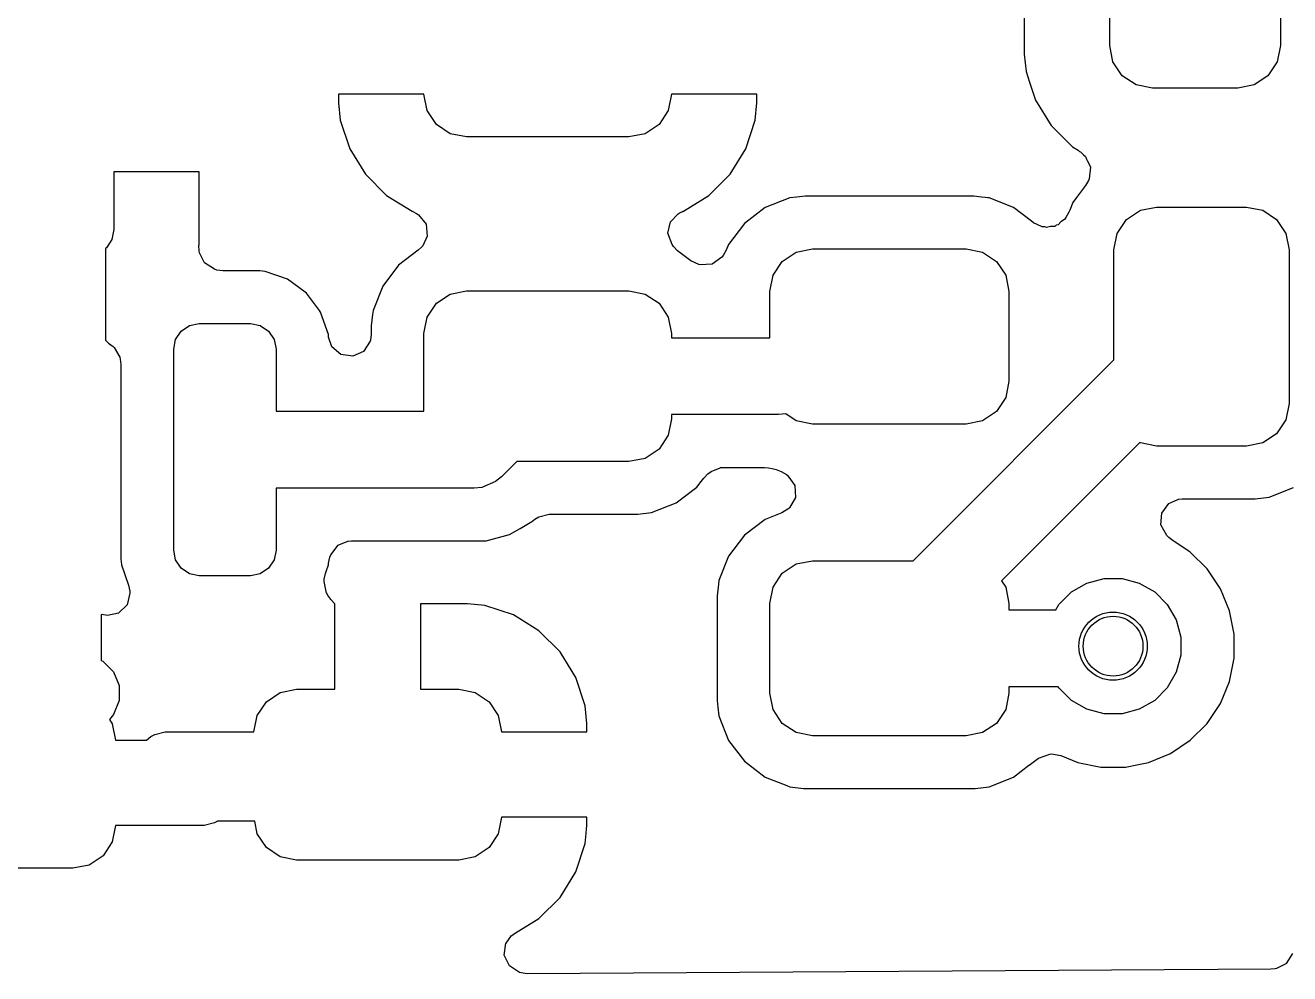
# Model space of a CAD drawing. Header units: inches. Extents: x 0.23 to 2.97, y 0.23 to 1.77.
# Drawn here: x 1.1209 to 1.4124, y 0.7643 to 0.9828 of the extents above; entities that cross this region are included whole.
import ezdxf

# ---------------------------------------------------------------- set-up
doc = ezdxf.new("R2010")
doc.units = ezdxf.units.IN
doc.header["$MEASUREMENT"] = 0
doc.layers.add('BLACK', color=250, linetype='CONTINUOUS')

msp = doc.modelspace()

# ---------------------------------------------------------------- linework, layer by layer
at = {"layer": 'BLACK', "linetype": 'CONTINUOUS'}
for p, q in [((1.41024, 1.01555), (1.41024, 0.97815)), ((1.35118, 0.98701), (1.35118, 0.97618)), ((1.37087, 0.97815), (1.37087, 0.98701)), ((1.37162, 0.97438), (1.37087, 0.97815)), ((1.41024, 0.97815), (1.40949, 0.97438)), ((1.35118, 0.97618), (1.35159, 0.97214)), ((1.37375, 0.97119), (1.37162, 0.97438)), ((1.40949, 0.97438), (1.40735, 0.97119)), ((1.35159, 0.97214), (1.35159, 0.97214)), ((1.35159, 0.97214), (1.35159, 0.97214)), ((1.35159, 0.97214), (1.3524, 0.9697)), ((1.37694, 0.96906), (1.37375, 0.97119)), ((1.40735, 0.97119), (1.40416, 0.96906)), ((1.3524, 0.9697), (1.35369, 0.96581)), ((1.38071, 0.96831), (1.37694, 0.96906)), ((1.40039, 0.96831), (1.38071, 0.96831)), ((1.40416, 0.96906), (1.40039, 0.96831)), ((1.2128, 0.96693), (1.19311, 0.96693)), ((1.19311, 0.96693), (1.19311, 0.96496)), ((1.19311, 0.96496), (1.19352, 0.96092)), ((1.21354, 0.96316), (1.2128, 0.96693)), ((1.26988, 0.96693), (1.26913, 0.96316)), ((1.28957, 0.96693), (1.26988, 0.96693)), ((1.28915, 0.96092), (1.28957, 0.96496)), ((1.28957, 0.96496), (1.28957, 0.96693)), ((1.28957, 0.96496), (1.28957, 0.96496)), ((1.35369, 0.96581), (1.35377, 0.96559)), ((1.35377, 0.96559), (1.35377, 0.96559)), ((1.35377, 0.96559), (1.35739, 0.95971)), ((1.21568, 0.95997), (1.21354, 0.96316)), ((1.26913, 0.96316), (1.267, 0.95997)), ((1.19352, 0.96092), (1.19352, 0.96092)), ((1.19352, 0.96092), (1.19562, 0.95459)), ((1.21887, 0.95784), (1.21568, 0.95997)), ((1.267, 0.95997), (1.26381, 0.95784)), ((1.28698, 0.95437), (1.28915, 0.96092)), ((1.28915, 0.96092), (1.28915, 0.96092)), ((1.35739, 0.95971), (1.36227, 0.95483)), ((1.22264, 0.95709), (1.21887, 0.95784)), ((1.26004, 0.95709), (1.22264, 0.95709)), ((1.26381, 0.95784), (1.26004, 0.95709)), ((1.19562, 0.95459), (1.19569, 0.95437)), ((1.19569, 0.95437), (1.19569, 0.95437)), ((1.19569, 0.95437), (1.19932, 0.94849)), ((1.28336, 0.94849), (1.28698, 0.95437)), ((1.28698, 0.95437), (1.28698, 0.95437)), ((1.36227, 0.95483), (1.36227, 0.95483)), ((1.36227, 0.95483), (1.36358, 0.95402)), ((1.36358, 0.95402), (1.36379, 0.95389)), ((1.36379, 0.95389), (1.36393, 0.95374)), ((1.36393, 0.95374), (1.36412, 0.95367)), ((1.36412, 0.95367), (1.36486, 0.953)), ((1.36486, 0.953), (1.36525, 0.95257)), ((1.36525, 0.95257), (1.36555, 0.95194)), ((1.36555, 0.95194), (1.36563, 0.95185)), ((1.36563, 0.95185), (1.36565, 0.95173)), ((1.36565, 0.95173), (1.36643, 0.95009)), ((1.16102, 0.94902), (1.14134, 0.94902)), ((1.14134, 0.94902), (1.14134, 0.93573)), ((1.16102, 0.93314), (1.16102, 0.94902)), ((1.19932, 0.94849), (1.2042, 0.94361)), ((1.27848, 0.94361), (1.28336, 0.94849)), ((1.36614, 0.94746), (1.36596, 0.94702)), ((1.36643, 0.95009), (1.36614, 0.94746)), ((1.36532, 0.94591), (1.36322, 0.94313)), ((1.36596, 0.94702), (1.36532, 0.94591)), ((1.2042, 0.94361), (1.21007, 0.93999)), ((1.2726, 0.93999), (1.27848, 0.94361)), ((1.29711, 0.94302), (1.29148, 0.9408)), ((1.29879, 0.94322), (1.29711, 0.94302)), ((1.30064, 0.94344), (1.29879, 0.94322)), ((1.33952, 0.94344), (1.30064, 0.94344)), ((1.30064, 0.94344), (1.30064, 0.94344)), ((1.30064, 0.94344), (1.30064, 0.94344)), ((1.34128, 0.94323), (1.33952, 0.94344)), ((1.34214, 0.94313), (1.34128, 0.94323)), ((1.34276, 0.94306), (1.34214, 0.94313)), ((1.34288, 0.94305), (1.34276, 0.94306)), ((1.34305, 0.94302), (1.34288, 0.94305)), ((1.34867, 0.9408), (1.34305, 0.94302)), ((1.34305, 0.94302), (1.34305, 0.94302)), ((1.36235, 0.94198), (1.36164, 0.9402)), ((1.36322, 0.94313), (1.36235, 0.94198)), ((1.36235, 0.94198), (1.36235, 0.94198)), ((1.36322, 0.94313), (1.36322, 0.94313)), ((1.21007, 0.93999), (1.21007, 0.93999)), ((1.21007, 0.93999), (1.21007, 0.93999)), ((1.21007, 0.93999), (1.21023, 0.93992)), ((1.21023, 0.93992), (1.21111, 0.93943)), ((1.21111, 0.93943), (1.21155, 0.93913)), ((1.21155, 0.93913), (1.21328, 0.93699)), ((1.26965, 0.93756), (1.27137, 0.93936)), ((1.27137, 0.93936), (1.27166, 0.93954)), ((1.27166, 0.93954), (1.27239, 0.93988)), ((1.27239, 0.93988), (1.27252, 0.93994)), ((1.27239, 0.93988), (1.27239, 0.93988)), ((1.27251, 0.93995), (1.2726, 0.93999)), ((1.27252, 0.93994), (1.27251, 0.93995)), ((1.2726, 0.93999), (1.2726, 0.93999)), ((1.2726, 0.93999), (1.2726, 0.93999)), ((1.29148, 0.9408), (1.28667, 0.93715)), ((1.29148, 0.9408), (1.29148, 0.9408)), ((1.35281, 0.93766), (1.34867, 0.9408)), ((1.34867, 0.9408), (1.34867, 0.9408)), ((1.34867, 0.9408), (1.34867, 0.9408)), ((1.36077, 0.93853), (1.36044, 0.9381)), ((1.36146, 0.93973), (1.36077, 0.93853)), ((1.36164, 0.9402), (1.36146, 0.93973)), ((1.36164, 0.9402), (1.36164, 0.9402)), ((1.37473, 0.93806), (1.37793, 0.9402)), ((1.37793, 0.9402), (1.38169, 0.94094)), ((1.38169, 0.94094), (1.40236, 0.94094)), ((1.40236, 0.94094), (1.40613, 0.9402)), ((1.40613, 0.9402), (1.40932, 0.93806)), ((1.14134, 0.93573), (1.14089, 0.93347)), ((1.21328, 0.93699), (1.21358, 0.93426)), ((1.26904, 0.93488), (1.26965, 0.93756)), ((1.28667, 0.93715), (1.28302, 0.93233)), ((1.35332, 0.93728), (1.35281, 0.93766)), ((1.35515, 0.93642), (1.35332, 0.93728)), ((1.35532, 0.93638), (1.35515, 0.93642)), ((1.35546, 0.93634), (1.35532, 0.93638)), ((1.35588, 0.93637), (1.35546, 0.93634)), ((1.35627, 0.93622), (1.35588, 0.93637)), ((1.35723, 0.93644), (1.35627, 0.93622)), ((1.3582, 0.93649), (1.35723, 0.93644)), ((1.35854, 0.93673), (1.3582, 0.93649)), ((1.35895, 0.93683), (1.35854, 0.93673)), ((1.35964, 0.93752), (1.35895, 0.93683)), ((1.36044, 0.9381), (1.35964, 0.93752)), ((1.3726, 0.93487), (1.37473, 0.93806)), ((1.40932, 0.93806), (1.41146, 0.93487)), ((1.14089, 0.93347), (1.13961, 0.93155)), ((1.16096, 0.93233), (1.16102, 0.93314)), ((1.16102, 0.93314), (1.16102, 0.93314)), ((1.21358, 0.93426), (1.21253, 0.932)), ((1.26999, 0.9323), (1.26904, 0.93488)), ((1.37185, 0.9311), (1.3726, 0.93487)), ((1.41146, 0.93487), (1.4122, 0.9311)), ((1.13961, 0.93155), (1.13937, 0.93139)), ((1.13937, 0.93139), (1.13937, 0.91024)), ((1.16094, 0.93211), (1.16096, 0.93233)), ((1.161, 0.93087), (1.16094, 0.93211)), ((1.16108, 0.93042), (1.161, 0.93087)), ((1.1622, 0.92807), (1.16108, 0.93042)), ((1.21151, 0.93097), (1.20694, 0.92751)), ((1.21232, 0.93174), (1.21151, 0.93097)), ((1.21253, 0.932), (1.21232, 0.93174)), ((1.2703, 0.93187), (1.26999, 0.9323)), ((1.27128, 0.93088), (1.2703, 0.93187)), ((1.27435, 0.92855), (1.27128, 0.93088)), ((1.2818, 0.9298), (1.28147, 0.92937)), ((1.28249, 0.93101), (1.2818, 0.9298)), ((1.28302, 0.93233), (1.28249, 0.93101)), ((1.28302, 0.93233), (1.28302, 0.93233)), ((1.2954, 0.92842), (1.2986, 0.93055)), ((1.2986, 0.93055), (1.30236, 0.9313)), ((1.30236, 0.9313), (1.3378, 0.9313)), ((1.3378, 0.9313), (1.34156, 0.93055)), ((1.34156, 0.93055), (1.34475, 0.92842)), ((1.37185, 0.90574), (1.37185, 0.9311)), ((1.4122, 0.9311), (1.4122, 0.89567)), ((1.16451, 0.92659), (1.1622, 0.92807)), ((1.20694, 0.92751), (1.20329, 0.92269)), ((1.27618, 0.92769), (1.27435, 0.92855)), ((1.27649, 0.92762), (1.27618, 0.92769)), ((1.27924, 0.92776), (1.27649, 0.92762)), ((1.27649, 0.92762), (1.27649, 0.92762)), ((1.28147, 0.92937), (1.27924, 0.92776)), ((1.29327, 0.92522), (1.2954, 0.92842)), ((1.34475, 0.92842), (1.34689, 0.92522)), ((1.16509, 0.92642), (1.16451, 0.92659)), ((1.16646, 0.92622), (1.16509, 0.92642)), ((1.17501, 0.92622), (1.16646, 0.92622)), ((1.17623, 0.92611), (1.17501, 0.92622)), ((1.17501, 0.92622), (1.17501, 0.92622)), ((1.17501, 0.92622), (1.17501, 0.92622)), ((1.18136, 0.92431), (1.17623, 0.92611)), ((1.18251, 0.92346), (1.18136, 0.92431)), ((1.29252, 0.92146), (1.29327, 0.92522)), ((1.34689, 0.92522), (1.34764, 0.92146)), ((1.18574, 0.92108), (1.18251, 0.92346)), ((1.18251, 0.92346), (1.18251, 0.92346)), ((1.1887, 0.91708), (1.18574, 0.92108)), ((1.18574, 0.92108), (1.18574, 0.92108)), ((1.20329, 0.92269), (1.20107, 0.91707)), ((1.20329, 0.92269), (1.20329, 0.92269)), ((1.21887, 0.9209), (1.22264, 0.92165)), ((1.22264, 0.92165), (1.26004, 0.92165)), ((1.26004, 0.92165), (1.26381, 0.9209)), ((1.29252, 0.91083), (1.29252, 0.92146)), ((1.34764, 0.92146), (1.34764, 0.90079)), ((1.21354, 0.91558), (1.21568, 0.91877)), ((1.21568, 0.91877), (1.21887, 0.9209)), ((1.26381, 0.9209), (1.267, 0.91877)), ((1.267, 0.91877), (1.26913, 0.91558)), ((1.18897, 0.9167), (1.1887, 0.91708)), ((1.1887, 0.91708), (1.1887, 0.91708)), ((1.19077, 0.91156), (1.18897, 0.9167)), ((1.20096, 0.91615), (1.20065, 0.91353)), ((1.20107, 0.91707), (1.20096, 0.91615)), ((1.2128, 0.91181), (1.21354, 0.91558)), ((1.26913, 0.91558), (1.26988, 0.91181)), ((1.15557, 0.91043), (1.15685, 0.91235)), ((1.15685, 0.91235), (1.15876, 0.91363)), ((1.15876, 0.91363), (1.16102, 0.91407)), ((1.16102, 0.91407), (1.17283, 0.91407)), ((1.17283, 0.91407), (1.17509, 0.91363)), ((1.17509, 0.91363), (1.17701, 0.91235)), ((1.17701, 0.91235), (1.17829, 0.91043)), ((1.20065, 0.91353), (1.20065, 0.91353)), ((1.20065, 0.91353), (1.20065, 0.91163)), ((1.13937, 0.91024), (1.14004, 0.90962)), ((1.14004, 0.90962), (1.14011, 0.90956)), ((1.14011, 0.90956), (1.14116, 0.9088)), ((1.15512, 0.90817), (1.15557, 0.91043)), ((1.17829, 0.91043), (1.17874, 0.90817)), ((1.19079, 0.91148), (1.19077, 0.91156)), ((1.19077, 0.91156), (1.19077, 0.91156)), ((1.19079, 0.91134), (1.19079, 0.91148)), ((1.19083, 0.91092), (1.19079, 0.91134)), ((1.19159, 0.90873), (1.19083, 0.91092)), ((1.20038, 0.91), (1.19889, 0.90768)), ((1.20045, 0.91025), (1.20038, 0.91)), ((1.20065, 0.91163), (1.20045, 0.91025)), ((1.2128, 0.8939), (1.2128, 0.91181)), ((1.26988, 0.91181), (1.26988, 0.91083)), ((1.26988, 0.91083), (1.29252, 0.91083)), ((1.14116, 0.9088), (1.1414, 0.90856)), ((1.1414, 0.90856), (1.1427, 0.90631)), ((1.15512, 0.86191), (1.15512, 0.90817)), ((1.17874, 0.90817), (1.17874, 0.8939)), ((1.19366, 0.90693), (1.19159, 0.90873)), ((1.19639, 0.90654), (1.19366, 0.90693)), ((1.19889, 0.90768), (1.19639, 0.90654)), ((1.1427, 0.90631), (1.14282, 0.90585)), ((1.14282, 0.90585), (1.14297, 0.90462)), ((1.14297, 0.90462), (1.14297, 0.85974)), ((1.32556, 0.85945), (1.37185, 0.90574)), ((1.34764, 0.90079), (1.34689, 0.89702)), ((1.34689, 0.89702), (1.34475, 0.89383)), ((1.4122, 0.89567), (1.41146, 0.8919)), ((1.17874, 0.8939), (1.2128, 0.8939)), ((1.26988, 0.89213), (1.26913, 0.88836)), ((1.29456, 0.89311), (1.26988, 0.89311)), ((1.26988, 0.89311), (1.26988, 0.89213)), ((1.29623, 0.89327), (1.29456, 0.89311)), ((1.2986, 0.89169), (1.29623, 0.89327)), ((1.34475, 0.89383), (1.34156, 0.89169)), ((1.41146, 0.8919), (1.40932, 0.88871)), ((1.30236, 0.89094), (1.2986, 0.89169)), ((1.3378, 0.89094), (1.30236, 0.89094)), ((1.34156, 0.89169), (1.3378, 0.89094)), ((1.26913, 0.88836), (1.267, 0.88517)), ((1.37782, 0.88665), (1.34595, 0.85478)), ((1.37793, 0.88658), (1.37782, 0.88665)), ((1.38169, 0.88583), (1.37793, 0.88658)), ((1.40613, 0.88658), (1.40236, 0.88583)), ((1.40932, 0.88871), (1.40613, 0.88658)), ((1.267, 0.88517), (1.26381, 0.88303)), ((1.40236, 0.88583), (1.38169, 0.88583)), ((1.23418, 0.88228), (1.23067, 0.87878)), ((1.26004, 0.88228), (1.23418, 0.88228)), ((1.26381, 0.88303), (1.26004, 0.88228)), ((1.279, 0.87999), (1.28105, 0.88087)), ((1.28105, 0.88087), (1.28111, 0.88088)), ((1.28111, 0.88088), (1.28117, 0.88089)), ((1.28117, 0.88089), (1.28202, 0.88096)), ((1.28202, 0.88096), (1.2913, 0.88096)), ((1.2913, 0.88096), (1.29222, 0.88088)), ((1.29222, 0.88088), (1.2931, 0.88071)), ((1.2931, 0.88071), (1.29398, 0.88046)), ((1.29398, 0.88046), (1.29515, 0.88)), ((1.22933, 0.87767), (1.22614, 0.87635)), ((1.23067, 0.87878), (1.22933, 0.87767)), ((1.27573, 0.87643), (1.2767, 0.87771)), ((1.2767, 0.87771), (1.27672, 0.87773)), ((1.27672, 0.87773), (1.27728, 0.87847)), ((1.27728, 0.87847), (1.27827, 0.87945)), ((1.27827, 0.87945), (1.279, 0.87999)), ((1.29515, 0.88), (1.29636, 0.87931)), ((1.29636, 0.87931), (1.29667, 0.87906)), ((1.29667, 0.87906), (1.29671, 0.87903)), ((1.29671, 0.87903), (1.29831, 0.8768)), ((1.22441, 0.87618), (1.17874, 0.87618)), ((1.17874, 0.87618), (1.17874, 0.86191)), ((1.22614, 0.87635), (1.22441, 0.87618)), ((1.22614, 0.87635), (1.22614, 0.87635)), ((1.27092, 0.87278), (1.27573, 0.87643)), ((1.29831, 0.8768), (1.29846, 0.87405)), ((1.40762, 0.87411), (1.41324, 0.87632)), ((1.26529, 0.87056), (1.27092, 0.87278)), ((1.27092, 0.87278), (1.27092, 0.87278)), ((1.27092, 0.87278), (1.27092, 0.87278)), ((1.27092, 0.87278), (1.27092, 0.87278)), ((1.29692, 0.87149), (1.29532, 0.87047)), ((1.2971, 0.87167), (1.29692, 0.87149)), ((1.29846, 0.87405), (1.2971, 0.87167)), ((1.2971, 0.87167), (1.2971, 0.87167)), ((1.38287, 0.87044), (1.38449, 0.87266)), ((1.38449, 0.87266), (1.38657, 0.87357)), ((1.38657, 0.87357), (1.38664, 0.87359)), ((1.38664, 0.87359), (1.38671, 0.8736)), ((1.38671, 0.8736), (1.3876, 0.87368)), ((1.3876, 0.87368), (1.40408, 0.87368)), ((1.40408, 0.87368), (1.40413, 0.87369)), ((1.40408, 0.87368), (1.40408, 0.87368)), ((1.40413, 0.87369), (1.40443, 0.87372)), ((1.40443, 0.87372), (1.40762, 0.87411)), ((1.40443, 0.87372), (1.40443, 0.87372)), ((1.23756, 0.86842), (1.2384, 0.86904)), ((1.2384, 0.86904), (1.23931, 0.86954)), ((1.23931, 0.86954), (1.24165, 0.87014)), ((1.24165, 0.87014), (1.26176, 0.87014)), ((1.26176, 0.87014), (1.26176, 0.87014)), ((1.26176, 0.87014), (1.26181, 0.87014)), ((1.26181, 0.87014), (1.2621, 0.87018)), ((1.2621, 0.87018), (1.26529, 0.87056)), ((1.2621, 0.87018), (1.2621, 0.87018)), ((1.29148, 0.86895), (1.28667, 0.8653)), ((1.29532, 0.87047), (1.29148, 0.86895)), ((1.29148, 0.86895), (1.29148, 0.86895)), ((1.38269, 0.86769), (1.38287, 0.87044)), ((1.23252, 0.86547), (1.23497, 0.86688)), ((1.23497, 0.86688), (1.23731, 0.86823)), ((1.23731, 0.86823), (1.23756, 0.86843)), ((1.23731, 0.86823), (1.23731, 0.86823)), ((1.23756, 0.86843), (1.23756, 0.86842)), ((1.38403, 0.86529), (1.38269, 0.86769)), ((1.19136, 0.86083), (1.19306, 0.863)), ((1.19306, 0.863), (1.19321, 0.86311)), ((1.19321, 0.86311), (1.19524, 0.86395)), ((1.19524, 0.86395), (1.19533, 0.86397)), ((1.19533, 0.86397), (1.19614, 0.86404)), ((1.19614, 0.86404), (1.22127, 0.86404)), ((1.22127, 0.86404), (1.22127, 0.86404)), ((1.22127, 0.86404), (1.22135, 0.86404)), ((1.22135, 0.86404), (1.22164, 0.86404)), ((1.22164, 0.86404), (1.22717, 0.86404)), ((1.22717, 0.86404), (1.23252, 0.86547)), ((1.22717, 0.86404), (1.22717, 0.86404)), ((1.28667, 0.8653), (1.28302, 0.86048)), ((1.38451, 0.86482), (1.38403, 0.86529)), ((1.38522, 0.86425), (1.38451, 0.86482)), ((1.3892, 0.86159), (1.38522, 0.86425)), ((1.15557, 0.85965), (1.15512, 0.86191)), ((1.17874, 0.86191), (1.17829, 0.85965)), ((1.19081, 0.85891), (1.19113, 0.86026)), ((1.19113, 0.86026), (1.19136, 0.86083)), ((1.28302, 0.86048), (1.2808, 0.85486)), ((1.28302, 0.86048), (1.28302, 0.86048)), ((1.38943, 0.86143), (1.3892, 0.86159)), ((1.39332, 0.85755), (1.38943, 0.86143)), ((1.38943, 0.86143), (1.38943, 0.86143)), ((1.14297, 0.85974), (1.14302, 0.85928)), ((1.14302, 0.85928), (1.14309, 0.85852)), ((1.14309, 0.85852), (1.14309, 0.85852)), ((1.14309, 0.85852), (1.14309, 0.85852)), ((1.14309, 0.85852), (1.14309, 0.85852)), ((1.14309, 0.85852), (1.14473, 0.85382)), ((1.15685, 0.85773), (1.15557, 0.85965)), ((1.15876, 0.85645), (1.15685, 0.85773)), ((1.17701, 0.85773), (1.17509, 0.85645)), ((1.17829, 0.85965), (1.17701, 0.85773)), ((1.19008, 0.85653), (1.19023, 0.85697)), ((1.19023, 0.85697), (1.19077, 0.85852)), ((1.19077, 0.85852), (1.19081, 0.85891)), ((1.2954, 0.85657), (1.2986, 0.8587)), ((1.2986, 0.8587), (1.30236, 0.85945)), ((1.30236, 0.85945), (1.32556, 0.85945)), ((1.39637, 0.85298), (1.39332, 0.85755)), ((1.39332, 0.85755), (1.39332, 0.85755)), ((1.39332, 0.85755), (1.39332, 0.85755)), ((1.16102, 0.856), (1.15876, 0.85645)), ((1.17283, 0.856), (1.16102, 0.856)), ((1.17509, 0.85645), (1.17283, 0.856)), ((1.18978, 0.85465), (1.18981, 0.85522)), ((1.19037, 0.85201), (1.18978, 0.85465)), ((1.18981, 0.85522), (1.19008, 0.85653)), ((1.2807, 0.85404), (1.28037, 0.85133)), ((1.2808, 0.85486), (1.2807, 0.85404)), ((1.29327, 0.85337), (1.2954, 0.85657)), ((1.34595, 0.85478), (1.34689, 0.85337)), ((1.36207, 0.85226), (1.36563, 0.85431)), ((1.36563, 0.85431), (1.3696, 0.85538)), ((1.3696, 0.85538), (1.37371, 0.85538)), ((1.37371, 0.85538), (1.37768, 0.85431)), ((1.37768, 0.85431), (1.38124, 0.85226)), ((1.14502, 0.85197), (1.14438, 0.8493)), ((1.14473, 0.85382), (1.145, 0.85246)), ((1.145, 0.85246), (1.14502, 0.85197)), ((1.19039, 0.85197), (1.19037, 0.85201)), ((1.19067, 0.85145), (1.19039, 0.85197)), ((1.19108, 0.8509), (1.19067, 0.85145)), ((1.28037, 0.85133), (1.28037, 0.82722)), ((1.29252, 0.84961), (1.29327, 0.85337)), ((1.34689, 0.85337), (1.34764, 0.84961)), ((1.35916, 0.84935), (1.36207, 0.85226)), ((1.38124, 0.85226), (1.38415, 0.84935)), ((1.39848, 0.8479), (1.39637, 0.85298)), ((1.39637, 0.85298), (1.39637, 0.85298)), ((1.39637, 0.85298), (1.39637, 0.85298)), ((1.14438, 0.8493), (1.1424, 0.84739)), ((1.19116, 0.85073), (1.19108, 0.8509)), ((1.19132, 0.85052), (1.19116, 0.85073)), ((1.1923, 0.84954), (1.19132, 0.85052)), ((1.1923, 0.8493), (1.1923, 0.84954)), ((1.1923, 0.82985), (1.1923, 0.8493)), ((1.22282, 0.84954), (1.21199, 0.84954)), ((1.21199, 0.84954), (1.21199, 0.82985)), ((1.22686, 0.84913), (1.22282, 0.84954)), ((1.22282, 0.84954), (1.22282, 0.84954)), ((1.23341, 0.84695), (1.22686, 0.84913)), ((1.22686, 0.84913), (1.22686, 0.84913)), ((1.29252, 0.82894), (1.29252, 0.84961)), ((1.34764, 0.84961), (1.34764, 0.84813)), ((1.34764, 0.84813), (1.35846, 0.84813)), ((1.35846, 0.84813), (1.35916, 0.84935)), ((1.38415, 0.84935), (1.3862, 0.84579)), ((1.13945, 0.84688), (1.13839, 0.84708)), ((1.13839, 0.84708), (1.13839, 0.83648)), ((1.13984, 0.84685), (1.13945, 0.84688)), ((1.1424, 0.84739), (1.13984, 0.84685)), ((1.23929, 0.84333), (1.23341, 0.84695)), ((1.23341, 0.84695), (1.23341, 0.84695)), ((1.23341, 0.84695), (1.23341, 0.84695)), ((1.3862, 0.84579), (1.38727, 0.84182)), ((1.39955, 0.84251), (1.39848, 0.8479)), ((1.24417, 0.83845), (1.23929, 0.84333)), ((1.39955, 0.83702), (1.39955, 0.84251)), ((1.38727, 0.84182), (1.38727, 0.83771)), ((1.13839, 0.83648), (1.13878, 0.83632)), ((1.24779, 0.83257), (1.24417, 0.83845)), ((1.38727, 0.83771), (1.3862, 0.83374)), ((1.39848, 0.83163), (1.39955, 0.83702)), ((1.13878, 0.83632), (1.14122, 0.83388)), ((1.14122, 0.83388), (1.14255, 0.83068)), ((1.3862, 0.83374), (1.38415, 0.83018)), ((1.14255, 0.83068), (1.14255, 0.82723)), ((1.24996, 0.82602), (1.24779, 0.83257)), ((1.24779, 0.83257), (1.24779, 0.83257)), ((1.39637, 0.82655), (1.39848, 0.83163)), ((1.17649, 0.82697), (1.17968, 0.8291)), ((1.17968, 0.8291), (1.18345, 0.82985)), ((1.18345, 0.82985), (1.1923, 0.82985)), ((1.21199, 0.82985), (1.22085, 0.82985)), ((1.22085, 0.82985), (1.22461, 0.8291)), ((1.22461, 0.8291), (1.22781, 0.82697)), ((1.29327, 0.82517), (1.29252, 0.82894)), ((1.34764, 0.82894), (1.34689, 0.82517)), ((1.35902, 0.83041), (1.34764, 0.83041)), ((1.34764, 0.83041), (1.34764, 0.82894)), ((1.35916, 0.83018), (1.35902, 0.83041)), ((1.36207, 0.82727), (1.35916, 0.83018)), ((1.38415, 0.83018), (1.38124, 0.82727)), ((1.14255, 0.82723), (1.14122, 0.82403)), ((1.17435, 0.82378), (1.17649, 0.82697)), ((1.22781, 0.82697), (1.22994, 0.82378)), ((1.25037, 0.82198), (1.24996, 0.82602)), ((1.28037, 0.82722), (1.28056, 0.82569)), ((1.28056, 0.82569), (1.2808, 0.82368)), ((1.2954, 0.82198), (1.29327, 0.82517)), ((1.34689, 0.82517), (1.34475, 0.82198)), ((1.36563, 0.82521), (1.36207, 0.82727)), ((1.3696, 0.82415), (1.36563, 0.82521)), ((1.37768, 0.82521), (1.37371, 0.82415)), ((1.38124, 0.82727), (1.37768, 0.82521)), ((1.39332, 0.82198), (1.39637, 0.82655)), ((1.14122, 0.82403), (1.14029, 0.82289)), ((1.14029, 0.82289), (1.14096, 0.82188)), ((1.14096, 0.82188), (1.14171, 0.81811)), ((1.1736, 0.82001), (1.17435, 0.82378)), ((1.22994, 0.82378), (1.23069, 0.82001)), ((1.25037, 0.82001), (1.25037, 0.82198)), ((1.25037, 0.82198), (1.25037, 0.82198)), ((1.2808, 0.82368), (1.28302, 0.81806)), ((1.2986, 0.81984), (1.2954, 0.82198)), ((1.34475, 0.82198), (1.34156, 0.81984)), ((1.37371, 0.82415), (1.3696, 0.82415)), ((1.38943, 0.8181), (1.39332, 0.82198)), ((1.14989, 0.81892), (1.1508, 0.81941)), ((1.1508, 0.81941), (1.15314, 0.82001)), ((1.15314, 0.82001), (1.1736, 0.82001)), ((1.23069, 0.82001), (1.25037, 0.82001)), ((1.30236, 0.81909), (1.2986, 0.81984)), ((1.3378, 0.81909), (1.30236, 0.81909)), ((1.34156, 0.81984), (1.3378, 0.81909)), ((1.14171, 0.81811), (1.1488, 0.81811)), ((1.1488, 0.81811), (1.14882, 0.81812)), ((1.14882, 0.81812), (1.14989, 0.81892)), ((1.28302, 0.81806), (1.28302, 0.81806)), ((1.28302, 0.81806), (1.28667, 0.81324)), ((1.38487, 0.81504), (1.38943, 0.8181)), ((1.28667, 0.81324), (1.29148, 0.80959)), ((1.35232, 0.81235), (1.35449, 0.81395)), ((1.35449, 0.81395), (1.35708, 0.8149)), ((1.35708, 0.8149), (1.35742, 0.81492)), ((1.35742, 0.81492), (1.35961, 0.81456)), ((1.35961, 0.81456), (1.36352, 0.81294)), ((1.37979, 0.81294), (1.38487, 0.81504)), ((1.34867, 0.80959), (1.35226, 0.81231)), ((1.35226, 0.81231), (1.35233, 0.81234)), ((1.35233, 0.81234), (1.35232, 0.81235)), ((1.36352, 0.81294), (1.36879, 0.81189)), ((1.36879, 0.81189), (1.36888, 0.81187)), ((1.36888, 0.81187), (1.36891, 0.81187)), ((1.36891, 0.81187), (1.3744, 0.81187)), ((1.3744, 0.81187), (1.37456, 0.81187)), ((1.37456, 0.81187), (1.37487, 0.81196)), ((1.37487, 0.81196), (1.37714, 0.81241)), ((1.37714, 0.81241), (1.37979, 0.81294)), ((1.29148, 0.80959), (1.29148, 0.80959)), ((1.29148, 0.80959), (1.29148, 0.80959)), ((1.29148, 0.80959), (1.29149, 0.80959)), ((1.29149, 0.80959), (1.29644, 0.80763)), ((1.29644, 0.80763), (1.29644, 0.80763)), ((1.29644, 0.80763), (1.29711, 0.80737)), ((1.29711, 0.80737), (1.30026, 0.80699)), ((1.33986, 0.80699), (1.34305, 0.80737)), ((1.34305, 0.80737), (1.34867, 0.80959)), ((1.30026, 0.80699), (1.30026, 0.80699)), ((1.30026, 0.80699), (1.30035, 0.80698)), ((1.30035, 0.80698), (1.30064, 0.80695)), ((1.30064, 0.80695), (1.30064, 0.80695)), ((1.30064, 0.80695), (1.33952, 0.80695)), ((1.33952, 0.80695), (1.33952, 0.80695)), ((1.33952, 0.80695), (1.33956, 0.80695)), ((1.33956, 0.80695), (1.33986, 0.80699)), ((1.33986, 0.80699), (1.33986, 0.80699)), ((1.16452, 0.79902), (1.16218, 0.79843)), ((1.16523, 0.79941), (1.16452, 0.79902)), ((1.17379, 0.79941), (1.16523, 0.79941)), ((1.17435, 0.79656), (1.17379, 0.79941)), ((1.23069, 0.80033), (1.22994, 0.79656)), ((1.25037, 0.80033), (1.23069, 0.80033)), ((1.25037, 0.79836), (1.25037, 0.80033)), ((1.14171, 0.79843), (1.14096, 0.79466)), ((1.16218, 0.79843), (1.14171, 0.79843)), ((1.17649, 0.79337), (1.17435, 0.79656)), ((1.22994, 0.79656), (1.22781, 0.79337)), ((1.24996, 0.79431), (1.25019, 0.79658)), ((1.25019, 0.79658), (1.25031, 0.79769)), ((1.25019, 0.79658), (1.25019, 0.79658)), ((1.25031, 0.79769), (1.25037, 0.79836)), ((1.25037, 0.79836), (1.25037, 0.79836)), ((1.14096, 0.79466), (1.13883, 0.79147)), ((1.17968, 0.79123), (1.17649, 0.79337)), ((1.22781, 0.79337), (1.22461, 0.79123)), ((1.24779, 0.78776), (1.24996, 0.79431)), ((1.24996, 0.79431), (1.24996, 0.79431)), ((1.13883, 0.79147), (1.13564, 0.78933)), ((1.18345, 0.79048), (1.17968, 0.79123)), ((1.22085, 0.79048), (1.18345, 0.79048)), ((1.22461, 0.79123), (1.22085, 0.79048)), ((1.13187, 0.78858), (1.09447, 0.78858)), ((1.13564, 0.78933), (1.13187, 0.78858)), ((1.24417, 0.78189), (1.24779, 0.78776)), ((1.24779, 0.78776), (1.24779, 0.78776)), ((1.23929, 0.77701), (1.24417, 0.78189)), ((1.23365, 0.77353), (1.23929, 0.77701)), ((1.23173, 0.77135), (1.23301, 0.77306)), ((1.23301, 0.77306), (1.23303, 0.77308)), ((1.23303, 0.77308), (1.23365, 0.77353)), ((1.23133, 0.76858), (1.23171, 0.7713)), ((1.23171, 0.7713), (1.23173, 0.77135)), ((1.23249, 0.76608), (1.23133, 0.76858)), ((1.41147, 0.76657), (1.40932, 0.76549)), ((1.41153, 0.76663), (1.41147, 0.76657)), ((1.41301, 0.76894), (1.41153, 0.76663)), ((1.23481, 0.76461), (1.23249, 0.76608)), ((1.23524, 0.76449), (1.23481, 0.76461)), ((1.23662, 0.7643), (1.23524, 0.76449)), ((1.40802, 0.76532), (1.23662, 0.7643)), ((1.40904, 0.76543), (1.40802, 0.76532)), ((1.40932, 0.76549), (1.40904, 0.76543))]:
    msp.add_line(p, q, dxfattribs=at)
at = {"layer": 'BLACK'}
msp.add_circle((1.37165, 0.83976), 0.00787, dxfattribs=at)
at = {"layer": 'WHITE'}
msp.add_circle((1.37165, 0.83976), 0.00689, dxfattribs=at)

doc.saveas('drawing.dxf')
